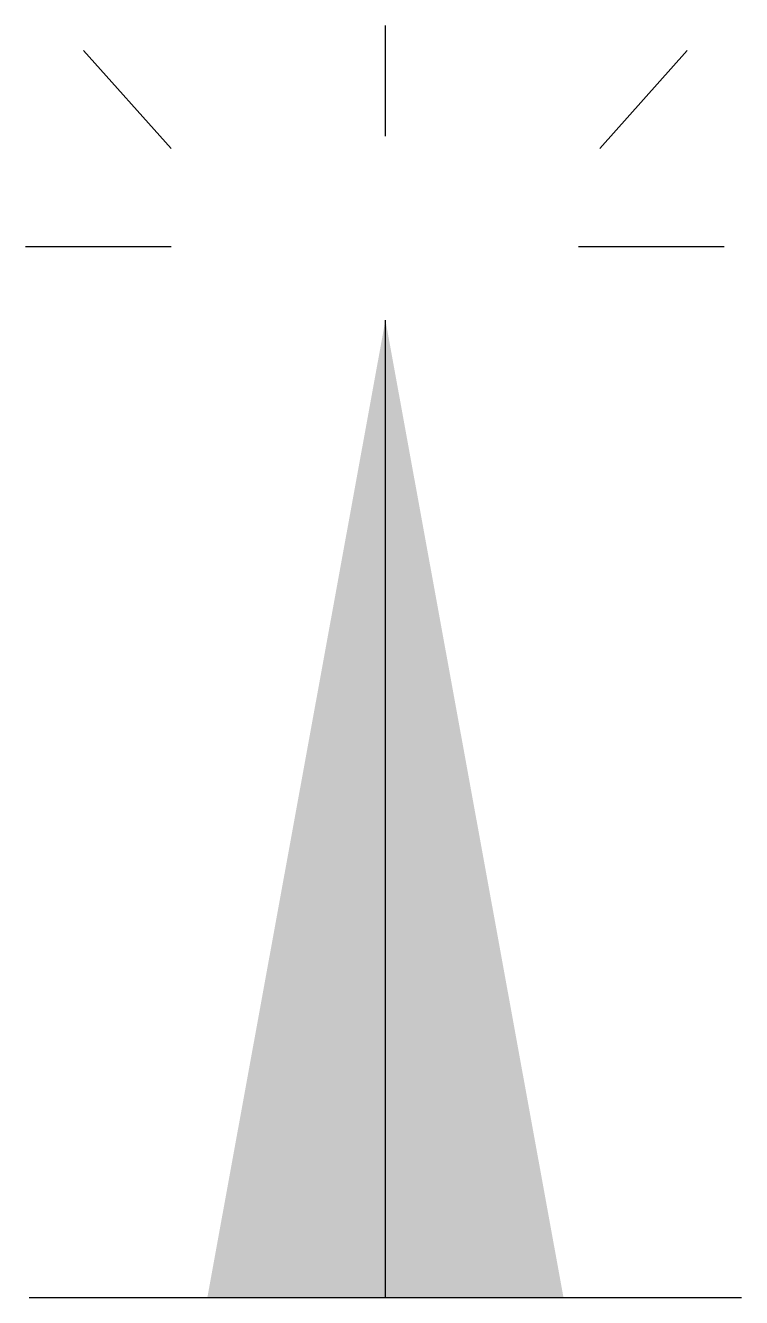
# Model space of a CAD drawing. Extents: x 1.99 to 4, y 2 to 5.57.
import ezdxf

# ---------------------------------------------------------------- set-up
doc = ezdxf.new("R2010")
doc.units = 0
doc.layers.get('0').update_dxf_attribs({"linetype": 'CONTINUOUS'})

msp = doc.modelspace()

# ---------------------------------------------------------------- linework, layer by layer
at = {"color": 0}
for p, q in [((3, 5.2577), (3, 5.5687)), ((2.1527, 5.4983), (2.398, 5.2234)), ((3.8473, 5.4983), (3.602, 5.2234)), ((1.9892, 4.9485), (2.398, 4.9485)), ((3.5425, 4.9485), (3.9512, 4.9485)), ((3, 2), (3, 4.7423)), ((2, 2), (4, 2))]:
    msp.add_line(p, q, dxfattribs=at)
msp.add_solid([(2.5, 2), (3, 4.7423), (3.5, 2)], dxfattribs=at)

doc.saveas('drawing.dxf')
